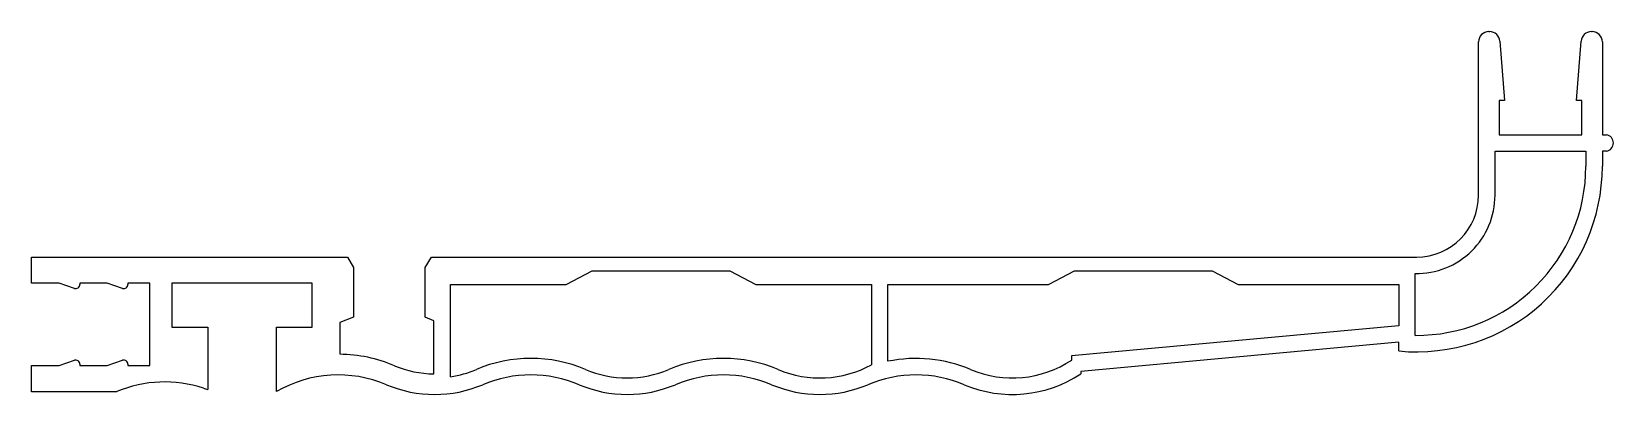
# Model space of a CAD drawing. Extents: x 1044 to 1159, y 503 to 529.
import ezdxf

# ---------------------------------------------------------------- set-up
doc = ezdxf.new("R2010")
doc.units = 0
doc.layers.add('ANA', color=220, linetype='CONTINUOUS')

msp = doc.modelspace()

# ---------------------------------------------------------------- linework, layer by layer
at = {"layer": 'ANA', "color": 0}
for p, q in [((1149.89, 529.34), (1149.95, 529.34)), ((1157.34, 529.34), (1157.39, 529.34)), ((1149.14, 517.44), (1149.14, 528.59)), ((1150.69, 528.65), (1151.02, 524.34)), ((1156.27, 524.34), (1156.59, 528.65)), ((1158.14, 528.59), (1158.14, 521.84)), ((1150.64, 524.34), (1150.64, 521.84)), ((1151.02, 524.34), (1150.64, 524.34)), ((1156.64, 524.34), (1156.27, 524.34)), ((1156.64, 521.84), (1156.64, 524.34)), ((1150.64, 521.84), (1156.64, 521.84)), ((1158.14, 521.84), (1158.44, 521.84)), ((1150.34, 520.64), (1156.94, 520.64)), ((1150.34, 517.44), (1150.34, 520.64)), ((1156.94, 520.64), (1156.94, 519.54)), ((1158.14, 520.64), (1158.14, 519.54)), ((1158.44, 520.64), (1158.14, 520.64)), ((1043.95, 511.04), (1043.95, 512.94)), ((1043.95, 512.94), (1066.91, 512.94)), ((1066.91, 512.94), (1067.36, 512.18)), ((1072.55, 512.18), (1073.01, 512.94)), ((1073.01, 512.94), (1144.64, 512.94)), ((1067.36, 512.18), (1067.35, 508.56)), ((1072.56, 508.56), (1072.55, 512.18)), ((1082.8, 510.94), (1084.7, 511.94)), ((1084.7, 511.94), (1094.7, 511.94)), ((1094.7, 511.94), (1096.6, 510.94)), ((1117.87, 510.94), (1119.77, 511.94)), ((1119.77, 511.94), (1129.77, 511.94)), ((1129.77, 511.94), (1131.67, 510.94)), ((1144.54, 507.24), (1144.54, 511.74)), ((1045.95, 511.04), (1043.95, 511.04)), ((1047.06, 510.66), (1045.95, 511.04)), ((1049.45, 511.04), (1047.45, 511.04)), ((1047.45, 511.04), (1047.45, 510.95)), ((1050.56, 510.66), (1049.45, 511.04)), ((1052.55, 511.04), (1050.95, 511.04)), ((1050.95, 511.04), (1050.95, 510.95)), ((1052.55, 505.04), (1052.55, 511.04)), ((1054.15, 511.04), (1054.15, 507.84)), ((1064.35, 511.04), (1054.15, 511.04)), ((1064.35, 507.84), (1064.35, 511.04)), ((1074.4, 504.23), (1074.4, 510.94)), ((1074.4, 510.94), (1082.8, 510.94)), ((1096.6, 510.94), (1105, 510.94)), ((1105, 510.94), (1105, 505.1)), ((1106.2, 505.35), (1106.2, 510.94)), ((1106.2, 510.94), (1117.87, 510.94)), ((1131.67, 510.94), (1143.34, 510.94)), ((1143.34, 510.94), (1143.34, 507.94)), ((1067.35, 508.56), (1066.35, 508.17)), ((1073.2, 508.3), (1072.56, 508.56)), ((1073.2, 504.44), (1073.2, 508.3)), ((1054.15, 507.84), (1056.75, 507.84)), ((1056.75, 507.84), (1056.75, 503.3)), ((1061.75, 507.84), (1064.35, 507.84)), ((1061.75, 503.16), (1061.75, 507.84)), ((1066.35, 508.17), (1066.35, 505.86)), ((1143.34, 507.94), (1119.56, 505.76)), ((1143.34, 506.74), (1120.22, 504.61)), ((1143.34, 506.11), (1143.34, 506.74)), ((1043.95, 503.14), (1043.95, 505.04)), ((1043.95, 505.04), (1045.95, 505.04)), ((1045.95, 505.04), (1047.06, 505.43)), ((1047.45, 505.14), (1047.45, 505.04)), ((1047.45, 505.04), (1049.45, 505.04)), ((1049.45, 505.04), (1050.56, 505.43)), ((1050.95, 505.14), (1050.95, 505.04)), ((1050.95, 505.04), (1052.55, 505.04)), ((1119.56, 505.76), (1119.56, 505.44)), ((1120.22, 504.61), (1120.22, 504.44)), ((1050.15, 503.14), (1043.95, 503.14))]:
    msp.add_line(p, q, dxfattribs=at)
for centre, radius, start, end in [((1149.89, 528.59), 0.75, 90, 180), ((1149.95, 528.59), 0.75, 4.2892, 90), ((1157.34, 528.59), 0.75, 90, 175.7108), ((1157.39, 528.59), 0.75, 0, 90), ((1158.33, 521.24), 0.61, 280.3889, 79.6111), ((1144.64, 519.54), 13.5, 264.4741, 0), ((1144.64, 519.54), 12.3, 269.5342, 0), ((1144.64, 517.44), 5.7, 268.9948, 0), ((1144.64, 517.44), 4.5, 270, 0), ((1047.15, 510.95), 0.306, 252.7093, 0.3866), ((1050.65, 510.95), 0.306, 252.7093, 0.3866), ((1047.15, 505.14), 0.306, 359.6134, 107.2907), ((1050.65, 505.14), 0.306, 359.6134, 107.2907), ((1066.25, 495.36), 10.5, 67.1146, 89.4543), ((1073.25, 511.94), 7.5, 247.1146, 269.618), ((1080.25, 495.36), 10.2, 67.1146, 112.8854), ((1094.25, 495.36), 10.2, 67.1146, 112.8854), ((1101.25, 511.94), 7.8, 247.1146, 298.7357), ((1108.25, 495.36), 10.2, 67.1146, 101.5943), ((1115.25, 511.94), 7.8, 247.1146, 303.5573), ((1053.63, 494.85), 9, 71.8051, 112.7469), ((1066.25, 495.36), 9, 67.1146, 120), ((1073.25, 511.94), 9, 247.1146, 292.8854), ((1073.25, 511.94), 7.8, 278.4784, 292.8854), ((1080.25, 495.36), 9, 67.1146, 112.8854), ((1087.25, 511.94), 9, 247.1146, 292.8854), ((1087.25, 511.94), 7.8, 247.1146, 292.8854), ((1094.25, 495.36), 9, 67.1146, 112.8854), ((1101.25, 511.94), 9, 247.1146, 292.8854), ((1108.25, 495.36), 9, 67.1146, 112.8854), ((1115.25, 511.94), 9, 247.1146, 303.5573), ((1059.25, 511.94), 9, 251.8051, 253.8724)]:
    msp.add_arc(centre, radius, start, end, dxfattribs=at)

doc.saveas('drawing.dxf')
